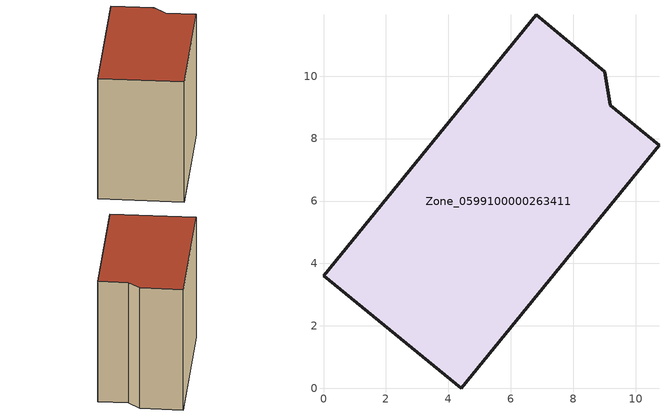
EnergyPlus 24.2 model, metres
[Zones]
Zone_0599100000263411
 floor ground (C_G): 0,3.61 6.82,11.97 9.01,10.15 9.19,9.07 10.75,7.78 4.41,0 z0
 wall outside (C_F): 4.41,0 10.75,7.78 9.19,9.07 9.01,10.15 6.82,11.97 0,3.61 4.41,0 z0:8.83
 roof outside (C_R): 6.82,11.97 0,3.61 4.41,0 10.75,7.78 9.19,9.07 9.01,10.15 z8.83
[BUILDING]
Pand.0599100000263411: North Axis=0; Terrain=City; Loads Convergence Tolerance Value=0.04; Temperature Convergence Tolerance Value=0.4; Solar Distribution=FullExterior; Maximum Number of Warmup Days=25; Minimum Number of Warmup Days=1
[Site:Location]
Rotterdam.The.Hague.AP_ZH_NLD Design_Conditions: Latitude=51.96; Longitude=4.45; Time Zone=1; Elevation=-4.5
[SITE:GROUNDTEMPERATURE:BUILDINGSURFACE]
18, 18, 18, 18, 18, 18, 18, 18, 18, 18, 18, 18
[MATERIAL] Thermal Absorptance=0.9; Solar Absorptance=0.7; Visible Absorptance=0.7
Name | Roughness | Thickness | Conductivity | Density | Specific Heat
G.TI.1946 | MediumSmooth | 0.15 | 1 | 540 | 1210
F.TI.1946 | Rough | 0.3 | 0.857143 | 1920 | 840
R.TI.1946 | MediumRough | 0.2 | 0.1 | 1500 | 1000
[CONSTRUCTION]
C_G: G.TI.1946
C_F: F.TI.1946
C_R: R.TI.1946
[ZONE]
Zone_0599100000263411: Type=1; Multiplier=1; Ceiling Height=Autocalculate; Volume=Autocalculate; Floor Area=autocalculate; Part of Total Floor Area=Yes
[ZONEINFILTRATION:DESIGNFLOWRATE]
Infil_Zone_0599100000263411: Zone or ZoneList or Space or SpaceList=Zone_0599100000263411; Schedule=AlwaysOn; Design Flow Rate Calculation Method=Flow/Area; Flow Rate per Floor Area=0.003; Constant Term Coefficient=1; Temperature Term Coefficient=0; Velocity Term Coefficient=0; Velocity Squared Term Coefficient=0
[HVACTEMPLATE:ZONE:IDEALLOADSAIRSYSTEM]
Zone_0599100000263411: Maximum Heating Supply Air Temperature=50; Minimum Cooling Supply Air Temperature=13; Maximum Heating Supply Air Humidity Ratio=0.0156; Minimum Cooling Supply Air Humidity Ratio=0.0077; Heating Limit=NoLimit; Cooling Limit=NoLimit; Dehumidification Control Type=ConstantSensibleHeatRatio; Cooling Sensible Heat Ratio=0.7; Dehumidification Setpoint=60; Humidification Control Type=None; Humidification Setpoint=30; Outdoor Air Method=None; Outdoor Air Flow Rate per Person=0.00944; Outdoor Air Flow Rate per Zone Floor Area=0; Outdoor Air Flow Rate per Zone=0; Demand Controlled Ventilation Type=None; Outdoor Air Economizer Type=NoEconomizer; Heat Recovery Type=None; Sensible Heat Recovery Effectiveness=0.7; Latent Heat Recovery Effectiveness=0.65
[ZONECONTROL:THERMOSTAT]
ThermostatControl_Zone_0599100000263411: Zone or ZoneList=Zone_0599100000263411; Control Type Schedule=DualSetpointControlType; Control 1=Thermostat_Zone_0599100000263411; Temperature Difference Between Cutout And Setpoint=0
[THERMOSTATSETPOINT:DUALSETPOINT]
Thermostat_Zone_0599100000263411: Heating Setpoint Temperature Schedule=HeatingSetpoint_Zone_0599100000263411; Cooling Setpoint Temperature Schedule=CoolingSetpoint_Zone_0599100000263411
[SCHEDULE:COMPACT]
HeatingSetpoint_Zone_0599100000263411: Through: 12/31, For: AllDays, Until: 24:00, 21
CoolingSetpoint_Zone_0599100000263411: Through: 12/31, For: AllDays, Until: 24:00, 24
DualSetpointControlType: Through: 12/31, For: AllDays, Until: 24:00, 4
AlwaysOn: Through: 12/31, For: AllDays, Until: 24:00, 1
